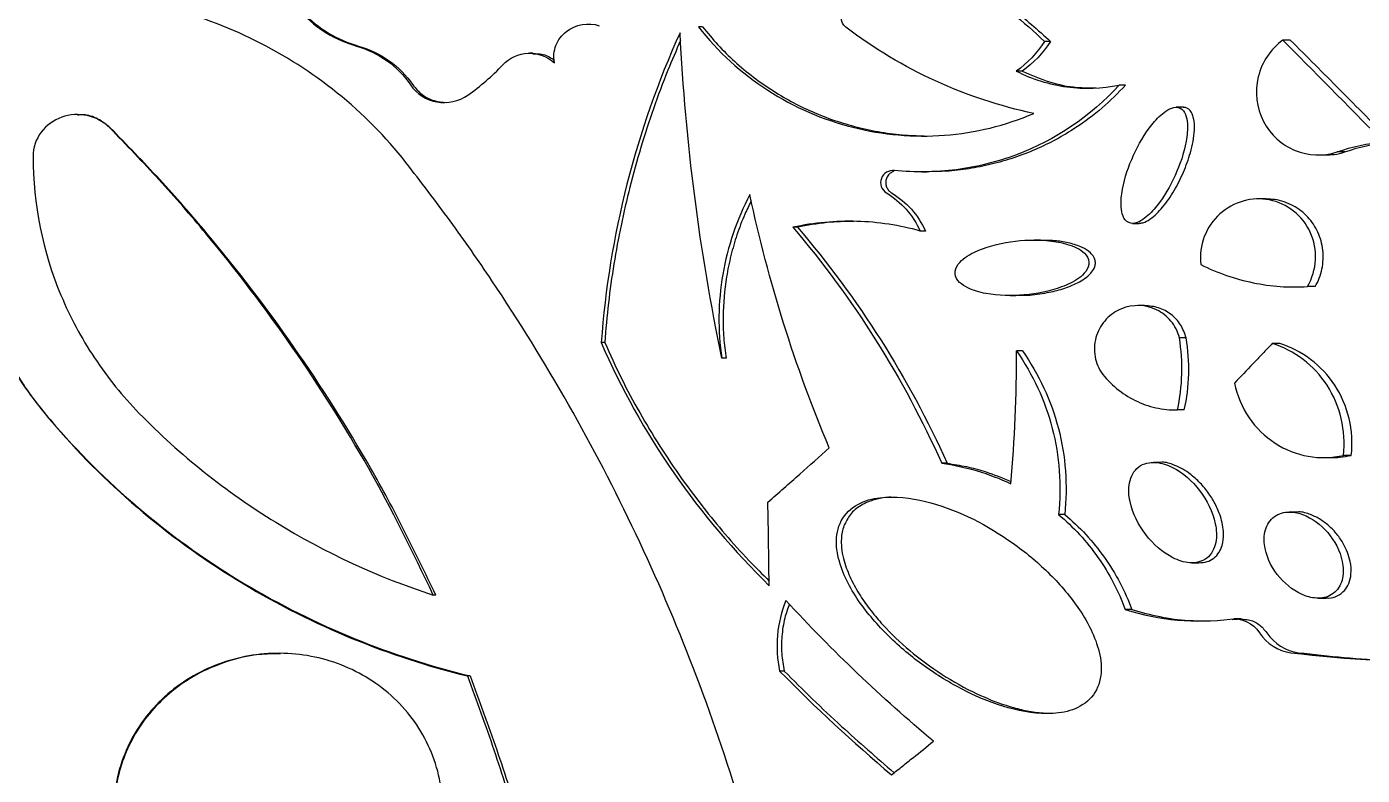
# Model space of a CAD drawing. Header units: millimetres. Extents: x 8 to 586, y 8 to 412.
# Drawn here: x 101.26 to 114.68, y 241.39 to 248.92 of the extents above; entities that cross this region are included whole.
import ezdxf

# ---------------------------------------------------------------- set-up
doc = ezdxf.new("R2010")
doc.units = ezdxf.units.MM
doc.layers.add('OUTLINE', color=7, linetype='Continuous', lineweight=25)

msp = doc.modelspace()

# ---------------------------------------------------------------- linework, layer by layer
at = {"layer": 'OUTLINE'}
for p, q in [((108.05081, 248.91734), (108.01035, 248.91734)), ((111.54859, 248.76916), (111.4876, 248.76916)), ((113.95844, 248.78267), (113.8833, 248.78267)), ((106.34399, 248.651), (106.31277, 248.651)), ((111.26414, 248.47016), (111.2048, 248.47016)), ((112.3035, 248.33004), (112.23805, 248.33004)), ((112.88119, 248.10714), (112.81186, 248.10714)), ((101.76878, 248.03424), (101.76517, 248.03424)), ((102.0977, 247.90116), (102.09218, 247.90116)), ((114.23814, 247.6275), (114.316, 247.6275)), ((114.50628, 247.6576), (114.42786, 247.6576)), ((110.25463, 247.45792), (110.30885, 247.45792)), ((113.71452, 247.18608), (113.64019, 247.18608)), ((109.00572, 246.90086), (108.95959, 246.90086)), ((110.29183, 246.86271), (110.23814, 246.86271)), ((112.37119, 246.94008), (112.43796, 246.94008)), ((111.4466, 246.77275), (111.38561, 246.77275)), ((111.14166, 246.21365), (111.20108, 246.21365)), ((114.00493, 246.30049), (114.08391, 246.30049)), ((114.2089, 246.30435), (114.13215, 246.30435)), ((112.49433, 246.11385), (112.4272, 246.11385)), ((112.91261, 245.78884), (112.84347, 245.78884)), ((107.06734, 245.74249), (107.03258, 245.74249)), ((111.26606, 245.65773), (111.20659, 245.65773)), ((113.85155, 245.73159), (113.77688, 245.73159)), ((108.28723, 245.58374), (108.24528, 245.58374)), ((112.81451, 245.06362), (112.81559, 245.06362)), ((112.89319, 245.06366), (112.82412, 245.06366)), ((114.29866, 244.58493), (114.37701, 244.58493)), ((114.57132, 244.60717), (114.49236, 244.60717)), ((110.51005, 244.52835), (110.45499, 244.52835)), ((112.65121, 244.53737), (112.58306, 244.53737)), ((111.69067, 244.01316), (111.62864, 244.01316)), ((114.02413, 244.03796), (113.94787, 244.03796)), ((112.96973, 243.52741), (113.0402, 243.52741)), ((105.36898, 243.20345), (105.34417, 243.20345)), ((114.23954, 243.17181), (114.31765, 243.17181)), ((112.36573, 243.05716), (112.29968, 243.05716)), ((113.37394, 242.95743), (113.42767, 242.96159)), ((113.46574, 242.96381), (113.39113, 242.96382)), ((108.87135, 242.43939), (108.82587, 242.43939)), ((105.71423, 242.38952), (105.68736, 242.38952))]:
    msp.add_line(p, q, dxfattribs=at)
at = {"layer": 'OUTLINE', "flags": 128}
msp.add_lwpolyline([(108.72228, 243.29731), (108.71845, 243.50697), (108.71268, 243.82146), (108.70692, 244.13593)], dxfattribs=at)
at = {"layer": 'OUTLINE'}
for points, knots in [([(108.35832, 249.94076), (108.64855, 249.95259), (108.93601, 249.93635), (109.50539, 249.84732), (109.78215, 249.77509), (110.31344, 249.57796), (110.57105, 249.45164), (111.05591, 249.14694), (111.28079, 248.97067), (111.4876, 248.76917)], [0, 0, 0, 0, 0.25, 0.25, 0.5, 0.5, 0.75, 0.75, 1, 1, 1, 1]), ([(108.58371, 249.93868), (108.67886, 249.93922), (108.93187, 249.94064), (109.30489, 249.8918), (109.69881, 249.80814), (110.05448, 249.69884), (110.40228, 249.55801), (110.77602, 249.36507), (111.16804, 249.11161), (111.42113, 248.88386), (111.54859, 248.76916)], [0, 0, 0, 0, 0.086652322, 0.230439845, 0.343191299, 0.455939861, 0.571997711, 0.688052044, 0.84289187, 1, 1, 1, 1]), ([(103.74129, 249.64119), (103.774, 249.42271), (103.87356, 249.21994), (104.16931, 248.89875), (104.36297, 248.782), (104.57426, 248.7221)], [0, 0, 0, 0, 0.5, 0.5, 1, 1, 1, 1]), ([(103.75654, 249.64119), (103.78952, 249.42214), (103.89007, 249.21914), (104.18796, 248.8981), (104.38249, 248.78183), (104.59443, 248.7221)], [0, 0, 0, 0, 0.5, 0.5, 1, 1, 1, 1]), ([(101.66874, 249.26177), (101.50237, 249.26889), (101.3381, 249.24566), (101.10274, 249.16584), (101.02781, 249.13225), (100.88505, 249.05101), (100.81649, 249.00265), (100.69202, 248.89444), (100.63584, 248.83471), (100.53596, 248.70365), (100.49228, 248.63184), (100.38739, 248.40879), (100.34923, 248.24389), (100.34908, 248.07707)], [0, 0, 0, 0, 0.25, 0.25, 0.375, 0.375, 0.5, 0.5, 0.625, 0.625, 0.75, 0.75, 1, 1, 1, 1]), ([(105.06962, 247.55276), (104.86626, 247.81162), (104.63614, 248.0438), (104.12397, 248.45684), (103.84918, 248.63171), (103.26671, 248.92115), (102.9552, 249.03649), (102.32187, 249.19857), (101.99864, 249.24682), (101.66874, 249.26177)], [0, 0, 0, 0, 0.25, 0.25, 0.5, 0.5, 0.75, 0.75, 1, 1, 1, 1]), ([(109.49177, 248.91176), (109.48101, 248.92039), (109.47143, 248.93094), (109.46401, 248.94274), (109.45656, 248.95458), (109.45109, 248.96805), (109.44835, 248.9819), (109.44585, 248.99449), (109.44555, 249.00776), (109.4475, 249.02048), (109.44934, 249.03245), (109.4532, 249.04425), (109.45868, 249.05499), (109.4643, 249.06602), (109.4718, 249.0762), (109.48051, 249.08484), (109.4896, 249.09386), (109.50023, 249.10143), (109.51156, 249.10712), (109.52369, 249.1132), (109.53693, 249.11729), (109.55027, 249.1191), (109.55963, 249.12038), (109.56918, 249.12057), (109.57857, 249.11967)], [0, 0, 0, 0, 0.000042312774, 0.000042312774, 0.000042312774, 0.000084878936, 0.000084878936, 0.000084878936, 0.000123504376, 0.000123504376, 0.000123504376, 0.000159764176, 0.000159764176, 0.000159764176, 0.000196990135, 0.000196990135, 0.000196990135, 0.000235821109, 0.000235821109, 0.000235821109, 0.000277416163, 0.000277416163, 0.000277416163, 0.000306406248, 0.000306406248, 0.000306406248, 0.000306406248]), ([(106.56174, 248.55548), (106.5511, 248.614), (106.55687, 248.67458), (106.59919, 248.78419), (106.63613, 248.83326), (106.77404, 248.94191), (106.90156, 248.96319), (107.01315, 248.92733)], [0, 0, 0, 0, 0.25, 0.25, 0.5, 0.5, 1, 1, 1, 1]), ([(108.01035, 248.91734), (108.20689, 248.66386), (108.43933, 248.45184), (108.97176, 248.10709), (109.2581, 247.98331), (109.8658, 247.82934), (110.17372, 247.80295), (110.79266, 247.84972), (111.09371, 247.92268), (111.38022, 248.04535)], [0, 0, 0, 0, 0.25, 0.25, 0.5, 0.5, 0.75, 0.75, 1, 1, 1, 1]), ([(108.05081, 248.91734), (108.10132, 248.85572), (108.20234, 248.73247), (108.37414, 248.5634), (108.56051, 248.40804), (108.75913, 248.2698), (108.96568, 248.14985), (109.18049, 248.04752), (109.40451, 247.96315), (109.63712, 247.89648), (109.87485, 247.84975), (110.08987, 247.82314), (110.2249, 247.82148), (110.27919, 247.82081)], [0, 0, 0, 0, 0.09179901, 0.18359761, 0.27817052, 0.37275322, 0.46451506, 0.55627668, 0.65051772, 0.74476578, 0.84027287, 0.93577718, 1, 1, 1, 1]), ([(111.38022, 248.04535), (111.04222, 248.11707), (110.71089, 248.2263), (110.07498, 248.51724), (109.77348, 248.69722), (109.49177, 248.91176)], [0, 0, 0, 0, 0.5, 0.5, 1, 1, 1, 1]), ([(107.82449, 248.8571), (107.60348, 248.36605), (107.42478, 247.85633), (107.15863, 246.81114), (107.07206, 246.28051), (107.03258, 245.74248)], [0, 0, 0, 0, 0.5, 0.5, 1, 1, 1, 1]), ([(107.83003, 248.77779), (107.78672, 248.67853), (107.68849, 248.45342), (107.55529, 248.09426), (107.42734, 247.7025), (107.31912, 247.31088), (107.2293, 246.92049), (107.15766, 246.53143), (107.10162, 246.13865), (107.07877, 245.87454), (107.06734, 245.74249)], [0, 0, 0, 0, 0.10341285, 0.23453308, 0.3653949, 0.49652532, 0.62190088, 0.74727788, 0.87363659, 1, 1, 1, 1]), ([(113.8833, 248.78267), (113.76354, 248.69464), (113.67331, 248.5641), (113.5997, 248.26335), (113.61992, 248.10009), (113.75798, 247.83168), (113.8751, 247.72703), (114.14042, 247.61866), (114.29019, 247.61292), (114.42786, 247.65759)], [0, 0, 0, 0, 0.25, 0.25, 0.5, 0.5, 0.75, 0.75, 1, 1, 1, 1]), ([(114.89616, 247.75641), (114.8096, 247.8448), (114.72287, 247.93318), (114.63597, 248.02156), (114.54907, 248.10994), (114.462, 248.19832), (114.37476, 248.28669), (114.21152, 248.45203), (114.0477, 248.61736), (113.8833, 248.78267)], [0, 0, 0, 0, 0.00039066791, 0.00039066791, 0.00039066791, 0.00078133582, 0.00078133582, 0.00078133582, 0.00151227517, 0.00151227517, 0.00151227517, 0.00151227517]), ([(114.97734, 247.75641), (114.89055, 247.84452), (114.80358, 247.93262), (114.71644, 248.02072), (114.6293, 248.10882), (114.54199, 248.19692), (114.4545, 248.28501), (114.28975, 248.45091), (114.12438, 248.6168), (113.95844, 248.78267)], [0, 0, 0, 0, 0.00039066791, 0.00039066791, 0.00039066791, 0.00078133582, 0.00078133582, 0.00078133582, 0.00151709882, 0.00151709882, 0.00151709882, 0.00151709882]), ([(106.04295, 248.53484), (106.10973, 248.60555), (106.20334, 248.64701), (106.39388, 248.65443), (106.49034, 248.62075), (106.56174, 248.55548)], [0, 0, 0, 0, 0.5, 0.5, 1, 1, 1, 1]), ([(106.34363, 248.64587), (106.36837, 248.64637), (106.43614, 248.64773), (106.51182, 248.61789), (106.55359, 248.58557), (106.56139, 248.57953)], [0, 0, 0, 0, 0.31867177, 0.87279026, 1, 1, 1, 1]), ([(111.2048, 248.47015), (111.36508, 248.38903), (111.5368, 248.33606), (111.88827, 248.28888), (112.06432, 248.29465), (112.23805, 248.33004)], [0, 0, 0, 0, 0.5, 0.5, 1, 1, 1, 1]), ([(111.26414, 248.47016), (111.35483, 248.43071), (111.53182, 248.35372), (111.78496, 248.30282), (111.94216, 248.30191), (112.00635, 248.30154)], [0, 0, 0, 0, 0.38340593, 0.74822011, 1, 1, 1, 1]), ([(105.11563, 248.332), (105.17698, 248.241), (105.27572, 248.17934), (105.48815, 248.14246), (105.60166, 248.16657), (105.69167, 248.22908)], [0, 0, 0, 0, 0.5, 0.5, 1, 1, 1, 1]), ([(105.13901, 248.33199), (105.1682, 248.29727), (105.22655, 248.22783), (105.34881, 248.16604), (105.4361, 248.15957), (105.4784, 248.15643)], [0, 0, 0, 0, 0.34031404, 0.68035839, 1, 1, 1, 1]), ([(112.23805, 248.33004), (111.95118, 248.01412), (111.59459, 247.77562), (111.01256, 247.55702), (110.80719, 247.50627), (110.39595, 247.45366), (110.18845, 247.4507), (109.97902, 247.47183)], [0, 0, 0, 0, 0.5, 0.5, 0.75, 0.75, 1, 1, 1, 1]), ([(112.3035, 248.33004), (112.22669, 248.25174), (112.07188, 248.09396), (111.83281, 247.91694), (111.60667, 247.78113), (111.39786, 247.67948), (111.17937, 247.59565), (110.95487, 247.53111), (110.72814, 247.48707), (110.5131, 247.46156), (110.37282, 247.4601), (110.30881, 247.45943)], [0, 0, 0, 0, 0.14515942, 0.29253006, 0.39525241, 0.49797397, 0.60365909, 0.70934602, 0.81172032, 0.91409707, 1, 1, 1, 1]), ([(100.34908, 248.07707), (100.34902, 247.49499), (100.45763, 246.91599), (100.76366, 246.11131), (100.88992, 245.85121), (101.18891, 245.35281), (101.3591, 245.1184), (101.54948, 244.89845)], [0, 0, 0, 0, 0.5, 0.5, 0.75, 0.75, 1, 1, 1, 1]), ([(112.33393, 246.9478), (112.3607, 246.93596), (112.39095, 246.93926), (112.44558, 246.95842), (112.47063, 246.97377), (112.54084, 247.02633), (112.58101, 247.06958), (112.69177, 247.20862), (112.75149, 247.31288), (112.85028, 247.53153), (112.88981, 247.64648), (112.92191, 247.82414), (112.92854, 247.88506), (112.92192, 247.97529), (112.91701, 248.0056), (112.8948, 248.06159), (112.8766, 248.08703), (112.82359, 248.11118), (112.79327, 248.10809), (112.73891, 248.08915), (112.71373, 248.0738), (112.64369, 248.0215), (112.60322, 247.97804), (112.49232, 247.83911), (112.43215, 247.73456), (112.33283, 247.51567), (112.29317, 247.40094), (112.26091, 247.22335), (112.25418, 247.1623), (112.261, 247.07137), (112.26586, 247.04173), (112.28823, 246.9857), (112.30717, 246.95964), (112.33393, 246.9478)], [0, 0, 0, 0, 0.03125, 0.03125, 0.0625, 0.0625, 0.125, 0.125, 0.25, 0.25, 0.375, 0.375, 0.4375, 0.4375, 0.46875, 0.46875, 0.5, 0.5, 0.53125, 0.53125, 0.5625, 0.5625, 0.625, 0.625, 0.75, 0.75, 0.875, 0.875, 0.9375, 0.9375, 0.96875, 0.96875, 1, 1, 1, 1]), ([(112.43787, 246.94079), (112.45117, 246.94199), (112.49034, 246.94552), (112.5511, 246.9814), (112.61601, 247.03539), (112.70104, 247.12992), (112.79537, 247.26794), (112.88779, 247.45335), (112.94852, 247.62034), (112.98293, 247.76384), (112.99742, 247.87998), (112.99426, 247.97547), (112.97346, 248.04346), (112.94994, 248.0805), (112.91913, 248.10066), (112.89603, 248.1082), (112.88326, 248.10639), (112.88081, 248.10605)], [0, 0, 0, 0, 0.0290049, 0.08543279, 0.14741369, 0.20955896, 0.3533606, 0.49691805, 0.64048455, 0.72109129, 0.80154072, 0.88204005, 0.91535858, 0.94900132, 0.97179603, 0.99458507, 1, 1, 1, 1]), ([(102.09218, 247.90116), (102.0302, 247.96286), (101.95147, 248.00521), (101.78238, 248.04191), (101.69181, 248.03624), (101.52906, 247.97859), (101.45582, 247.92669), (101.35096, 247.78667), (101.32192, 247.70171), (101.32168, 247.61408)], [0, 0, 0, 0, 0.25, 0.25, 0.5, 0.5, 0.75, 0.75, 1, 1, 1, 1]), ([(102.0977, 247.90116), (102.05779, 247.9331), (101.97796, 247.99698), (101.85745, 248.03604), (101.78775, 248.02992), (101.76905, 248.02828)], [0, 0, 0, 0, 0.42259486, 0.84512545, 1, 1, 1, 1]), ([(105.34417, 243.20345), (105.13833, 243.63522), (104.92938, 244.06544), (104.45653, 244.89659), (104.20034, 245.30198), (103.6555, 246.08835), (103.36464, 246.46977), (102.90575, 247.02241), (102.74886, 247.20322), (102.42556, 247.55653), (102.25895, 247.72887), (102.09218, 247.90116)], [0, 0, 0, 0, 0.25, 0.25, 0.5, 0.5, 0.75, 0.75, 0.875, 0.875, 1, 1, 1, 1]), ([(105.36898, 243.20345), (105.26537, 243.41951), (105.16165, 243.63557), (104.94553, 244.06302), (104.83238, 244.27402), (104.47541, 244.89766), (104.2176, 245.30313), (103.66946, 246.08946), (103.37689, 246.47076), (102.91547, 247.02312), (102.75774, 247.20381), (102.43274, 247.55684), (102.2653, 247.72903), (102.0977, 247.90116)], [0, 0, 0, 0, 0.125, 0.125, 0.25, 0.25, 0.5, 0.5, 0.75, 0.75, 0.875, 0.875, 1, 1, 1, 1]), ([(101.32168, 247.61408), (101.32216, 247.13295), (101.42005, 246.65532), (101.69382, 245.99859), (101.80724, 245.78655), (102.07234, 245.3876), (102.22267, 245.20195), (102.39025, 245.02975)], [0, 0, 0, 0, 0.5, 0.5, 0.75, 0.75, 1, 1, 1, 1]), ([(109.23164, 236.72268), (109.2109, 236.96847), (109.19014, 237.21427), (109.14017, 237.70439), (109.11021, 237.94859), (109.0043, 238.67842), (108.91557, 239.16185), (108.70342, 240.12278), (108.57902, 240.60034), (108.29593, 241.54104), (108.13703, 242.00522), (107.78473, 242.92147), (107.59075, 243.37461), (107.17125, 244.26064), (106.94563, 244.69409), (106.46318, 245.54243), (106.20618, 245.95721), (105.79828, 246.56625), (105.65839, 246.76697), (105.36886, 247.16266), (105.21936, 247.35772), (105.06962, 247.55276)], [0, 0, 0, 0, 0.0625, 0.0625, 0.125, 0.125, 0.25, 0.25, 0.375, 0.375, 0.5, 0.5, 0.625, 0.625, 0.75, 0.75, 0.875, 0.875, 0.9375, 0.9375, 1, 1, 1, 1]), ([(114.31594, 247.62934), (114.34328, 247.62949), (114.40776, 247.62984), (114.47027, 247.64745), (114.50628, 247.6576)], [0, 0, 0, 0, 0.424088675, 1, 1, 1, 1]), ([(109.97902, 247.47183), (109.95177, 247.47397), (109.9243, 247.468), (109.87729, 247.44038), (109.85786, 247.41802), (109.83818, 247.36579), (109.83797, 247.33563), (109.85716, 247.2833), (109.87597, 247.26101), (109.8993, 247.24628)], [0, 0, 0, 0, 0.25, 0.25, 0.5, 0.5, 0.75, 0.75, 1, 1, 1, 1]), ([(109.97475, 247.46363), (109.96146, 247.45781), (109.93457, 247.44604), (109.90618, 247.41169), (109.89132, 247.37192), (109.8909, 247.3316), (109.90345, 247.29451), (109.92455, 247.26531), (109.94295, 247.25206), (109.95098, 247.24628)], [0, 0, 0, 0, 0.15955576, 0.32268302, 0.47078804, 0.6127713, 0.74912355, 0.89057825, 1, 1, 1, 1]), ([(108.52691, 247.22919), (108.39496, 246.97809), (108.30256, 246.7072), (108.20647, 246.14658), (108.20317, 245.86485), (108.24528, 245.58375)], [0, 0, 0, 0, 0.5, 0.5, 1, 1, 1, 1]), ([(108.5413, 247.16818), (108.51886, 247.12291), (108.46375, 247.01171), (108.39508, 246.82716), (108.33331, 246.61707), (108.27691, 246.34207), (108.25354, 246.06436), (108.26097, 245.79016), (108.27847, 245.65255), (108.28723, 245.58374)], [0, 0, 0, 0, 0.09317595, 0.22885578, 0.36194881, 0.4959575, 0.74468118, 0.87233797, 1, 1, 1, 1]), ([(114.13215, 246.30434), (114.17876, 246.38646), (114.20642, 246.4797), (114.21583, 246.66897), (114.19749, 246.76458), (114.08057, 247.02187), (113.92344, 247.14113), (113.6626, 247.19238), (113.57233, 247.18872), (113.40029, 247.14077), (113.31885, 247.09631), (113.18324, 246.97375), (113.12821, 246.89496), (113.06043, 246.71833), (113.04796, 246.62138), (113.05858, 246.52606)], [0, 0, 0, 0, 0.125, 0.125, 0.25, 0.25, 0.5, 0.5, 0.625, 0.625, 0.75, 0.75, 0.875, 0.875, 1, 1, 1, 1]), ([(114.2089, 246.30435), (114.22336, 246.33238), (114.25226, 246.38841), (114.27899, 246.48068), (114.29093, 246.57608), (114.288, 246.67174), (114.26945, 246.76452), (114.22667, 246.88102), (114.13941, 247.01152), (114.0153, 247.10796), (113.8985, 247.15824), (113.80567, 247.18217), (113.74332, 247.184), (113.71391, 247.18486)], [0, 0, 0, 0, 0.0759077, 0.15175428, 0.22777347, 0.30377852, 0.37834069, 0.45295762, 0.60191958, 0.75648394, 0.84063723, 0.92484043, 1, 1, 1, 1]), ([(110.23814, 246.86271), (110.03137, 246.92119), (109.81784, 246.95384), (109.38701, 246.96665), (109.17199, 246.94698), (108.95959, 246.90085)], [0, 0, 0, 0, 0.5, 0.5, 1, 1, 1, 1]), ([(109.57316, 246.96013), (109.48285, 246.95839), (109.29256, 246.95472), (109.10452, 246.91941), (109.00572, 246.90086)], [0, 0, 0, 0, 0.47462971, 1, 1, 1, 1]), ([(110.58914, 246.43396), (110.592, 246.39985), (110.61111, 246.37004), (110.65846, 246.32408), (110.68661, 246.30675), (110.77392, 246.26374), (110.83661, 246.2468), (111.0266, 246.21122), (111.15633, 246.20894), (111.41262, 246.23115), (111.53979, 246.25568), (111.72018, 246.32304), (111.77976, 246.35084), (111.85855, 246.40806), (111.88372, 246.43016), (111.92335, 246.4839), (111.93753, 246.51761), (111.93276, 246.5851), (111.91392, 246.61578), (111.86689, 246.66224), (111.83914, 246.67953), (111.75185, 246.72298), (111.69008, 246.73966), (111.50185, 246.77514), (111.37202, 246.77747), (111.11546, 246.75521), (110.98739, 246.73062), (110.8053, 246.66295), (110.74532, 246.63528), (110.66489, 246.57707), (110.6401, 246.55542), (110.60043, 246.50143), (110.58627, 246.46808), (110.58914, 246.43396)], [0, 0, 0, 0, 0.03125, 0.03125, 0.0625, 0.0625, 0.125, 0.125, 0.25, 0.25, 0.375, 0.375, 0.4375, 0.4375, 0.46875, 0.46875, 0.5, 0.5, 0.53125, 0.53125, 0.5625, 0.5625, 0.625, 0.625, 0.75, 0.75, 0.875, 0.875, 0.9375, 0.9375, 0.96875, 0.96875, 1, 1, 1, 1]), ([(111.20106, 246.21694), (111.23882, 246.21649), (111.34442, 246.21524), (111.50242, 246.23813), (111.67252, 246.27884), (111.79789, 246.32894), (111.89172, 246.3831), (111.94898, 246.43114), (111.98538, 246.48091), (112.00044, 246.52657), (111.99898, 246.56711), (111.98209, 246.60855), (111.94016, 246.65687), (111.8574, 246.70617), (111.74163, 246.74381), (111.59995, 246.76909), (111.50058, 246.76809), (111.44598, 246.76754)], [0, 0, 0, 0, 0.07294499, 0.20403668, 0.30748081, 0.41069511, 0.46278167, 0.51457668, 0.55161782, 0.57681446, 0.60217658, 0.62460364, 0.65909489, 0.72160104, 0.80782096, 0.89440397, 1, 1, 1, 1]), ([(113.05858, 246.52606), (113.22649, 246.44187), (113.40332, 246.3806), (113.76553, 246.30615), (113.94875, 246.29318), (114.13215, 246.30434)], [0, 0, 0, 0, 0.5, 0.5, 1, 1, 1, 1]), ([(112.84347, 245.78884), (112.8274, 245.85126), (112.79852, 245.90879), (112.71968, 246.00525), (112.66988, 246.04416), (112.50571, 246.12395), (112.37542, 246.12805), (112.20406, 246.05724), (112.15198, 246.02173), (112.06589, 245.93032), (112.03203, 245.87443), (111.99172, 245.75337), (111.98488, 245.68753), (112.00055, 245.5598), (112.02274, 245.49854), (112.05684, 245.44476)], [0, 0, 0, 0, 0.125, 0.125, 0.25, 0.25, 0.5, 0.5, 0.625, 0.625, 0.75, 0.75, 0.875, 0.875, 1, 1, 1, 1]), ([(112.91261, 245.78884), (112.89625, 245.83447), (112.86354, 245.9257), (112.76232, 246.03004), (112.63638, 246.10097), (112.54124, 246.10863), (112.49369, 246.11247)], [0, 0, 0, 0, 0.24574642, 0.49130616, 0.74572398, 1, 1, 1, 1]), ([(107.03258, 245.74248), (107.232, 245.28183), (107.47693, 244.84324), (108.04602, 244.02235), (108.36726, 243.64361), (108.72228, 243.29731)], [0, 0, 0, 0, 0.5, 0.5, 1, 1, 1, 1]), ([(107.06734, 245.74249), (107.12157, 245.62297), (107.23018, 245.38361), (107.41636, 245.03664), (107.61885, 244.6992), (107.83148, 244.38366), (108.05135, 244.08888), (108.27717, 243.81411), (108.49992, 243.56457), (108.65272, 243.4122), (108.72144, 243.34367)], [0, 0, 0, 0, 0.13365011, 0.26768044, 0.4013321, 0.53534468, 0.65656364, 0.77778204, 0.90005958, 1, 1, 1, 1]), ([(111.20659, 245.65772), (111.37171, 245.42258), (111.49415, 245.15642), (111.63776, 244.60017), (111.66026, 244.30449), (111.62864, 244.01316)], [0, 0, 0, 0, 0.5, 0.5, 1, 1, 1, 1]), ([(111.26606, 245.65772), (111.43192, 245.42292), (111.55515, 245.15693), (111.69978, 244.60059), (111.72249, 244.30467), (111.69067, 244.01316)], [0, 0, 0, 0, 0.5, 0.5, 1, 1, 1, 1]), ([(113.77688, 245.7316), (113.74439, 245.69749), (113.71188, 245.66337), (113.67936, 245.62926), (113.64683, 245.59514), (113.61429, 245.56103), (113.58173, 245.52691), (113.52069, 245.46296), (113.45959, 245.39901), (113.39843, 245.33506)], [0, 0, 0, 0, 0.000146004342, 0.000146004342, 0.000146004342, 0.000292008684, 0.000292008684, 0.000292008684, 0.000565685736, 0.000565685736, 0.000565685736, 0.000565685736]), ([(114.49236, 244.60716), (114.50604, 244.73172), (114.49888, 244.85602), (114.44232, 245.09732), (114.39368, 245.21061), (114.19661, 245.51435), (113.99967, 245.66179), (113.77688, 245.7316)], [0, 0, 0, 0, 0.25, 0.25, 0.5, 0.5, 1, 1, 1, 1]), ([(114.57132, 244.60716), (114.58511, 244.73198), (114.57782, 244.85664), (114.52066, 245.09824), (114.47147, 245.21169), (114.27296, 245.51511), (114.07492, 245.66202), (113.85155, 245.7316)], [0, 0, 0, 0, 0.25, 0.25, 0.5, 0.5, 1, 1, 1, 1]), ([(101.16212, 245.41719), (101.19271, 245.36863), (101.30817, 245.18535), (101.44859, 245.01999), (101.55179, 244.89845)], [0, 0, 0, 0, 0.264978134, 1, 1, 1, 1]), ([(112.05684, 245.44476), (112.14861, 245.32222), (112.26723, 245.22486), (112.46544, 245.12759), (112.53591, 245.10248), (112.67822, 245.07041), (112.7506, 245.06299), (112.82412, 245.06367)], [0, 0, 0, 0, 0.5, 0.5, 0.75, 0.75, 1, 1, 1, 1]), ([(113.39843, 245.33506), (113.42353, 245.2084), (113.47317, 245.08995), (113.61357, 244.88309), (113.70408, 244.79555), (113.90709, 244.66417), (114.02134, 244.61957), (114.25448, 244.57803), (114.37538, 244.58097), (114.49236, 244.60716)], [0, 0, 0, 0, 0.25, 0.25, 0.5, 0.5, 0.75, 0.75, 1, 1, 1, 1]), ([(102.39025, 245.02975), (102.80055, 244.60912), (103.26218, 244.24235), (104.25965, 243.62818), (104.78929, 243.38381), (105.34417, 243.20345)], [0, 0, 0, 0, 0.5, 0.5, 1, 1, 1, 1]), ([(101.54948, 244.89845), (102.09016, 244.27442), (102.72796, 243.74225), (103.78576, 243.10569), (104.15189, 242.92234), (104.9036, 242.6133), (105.29012, 242.48704), (105.68736, 242.38951)], [0, 0, 0, 0, 0.5, 0.5, 0.75, 0.75, 1, 1, 1, 1]), ([(101.55179, 244.89845), (102.0966, 244.27336), (102.73886, 243.74106), (103.80296, 243.10483), (104.17113, 242.92167), (104.92677, 242.61298), (105.31518, 242.48691), (105.71423, 242.38951)], [0, 0, 0, 0, 0.5, 0.5, 0.75, 0.75, 1, 1, 1, 1]), ([(108.70692, 244.13594), (108.76042, 244.18315), (108.8139, 244.23036), (108.86735, 244.27757), (108.92081, 244.32478), (108.97423, 244.37198), (109.02763, 244.41919), (109.12682, 244.50687), (109.22591, 244.59455), (109.3249, 244.68223)], [0, 0, 0, 0, 0.000216667572, 0.000216667572, 0.000216667572, 0.000433335143, 0.000433335143, 0.000433335143, 0.000835782447, 0.000835782447, 0.000835782447, 0.000835782447]), ([(114.37698, 244.58683), (114.40223, 244.58679), (114.46756, 244.5867), (114.53187, 244.59938), (114.57132, 244.60717)], [0, 0, 0, 0, 0.38661319, 1, 1, 1, 1]), ([(110.51005, 244.52835), (110.57452, 244.51799), (110.70348, 244.49727), (110.92003, 244.44147), (111.06561, 244.37994), (111.15102, 244.34385)], [0, 0, 0, 0, 0.29243337, 0.5848812, 1, 1, 1, 1]), ([(112.43508, 244.49115), (112.38569, 244.45387), (112.35492, 244.39441), (112.33061, 244.27058), (112.33477, 244.20594), (112.37266, 244.02201), (112.43111, 243.90904), (112.58049, 243.71412), (112.67246, 243.63134), (112.83224, 243.5513), (112.88972, 243.53222), (113.00817, 243.52416), (113.0696, 243.53705), (113.1662, 243.61097), (113.19683, 243.67002), (113.22111, 243.79503), (113.21689, 243.85906), (113.17952, 244.0427), (113.12106, 244.15664), (112.97354, 244.35025), (112.88195, 244.4332), (112.72221, 244.5133), (112.66487, 244.53239), (112.54562, 244.54069), (112.48448, 244.52843), (112.43508, 244.49115)], [0, 0, 0, 0, 0.0625, 0.0625, 0.125, 0.125, 0.25, 0.25, 0.375, 0.375, 0.4375, 0.4375, 0.5, 0.5, 0.5625, 0.5625, 0.625, 0.625, 0.75, 0.75, 0.875, 0.875, 0.9375, 0.9375, 1, 1, 1, 1]), ([(113.04008, 243.52844), (113.06765, 243.52994), (113.12058, 243.5328), (113.19211, 243.57096), (113.24518, 243.62876), (113.28127, 243.71375), (113.29146, 243.80982), (113.2803, 243.90906), (113.25338, 244.01165), (113.2054, 244.12317), (113.13232, 244.23951), (113.04313, 244.3442), (112.92669, 244.44534), (112.7957, 244.51262), (112.69305, 244.54341), (112.65126, 244.53722), (112.65078, 244.53715)], [0, 0, 0, 0, 0.0578255, 0.11101043, 0.16430429, 0.2145815, 0.29258408, 0.35229259, 0.4121087, 0.50356792, 0.59513922, 0.68989096, 0.78457675, 0.91127473, 0.99899178, 1, 1, 1, 1]), ([(109.47747, 244.00059), (109.42936, 243.93643), (109.40485, 243.85766), (109.39177, 243.69882), (109.40405, 243.61859), (109.46955, 243.38953), (109.54598, 243.25073), (109.72745, 242.99376), (109.83173, 242.87691), (110.05629, 242.6608), (110.17639, 242.56299), (110.42948, 242.38448), (110.5612, 242.30505), (110.83611, 242.16817), (110.97762, 242.11088), (111.26871, 242.02927), (111.42098, 242.00437), (111.64963, 242.01716), (111.72447, 242.03081), (111.86653, 242.09075), (111.93231, 242.13608), (112.02543, 242.26316), (112.05003, 242.34324), (112.06283, 242.50195), (112.05084, 242.58258), (112.0085, 242.73478), (111.97824, 242.80862), (111.90834, 242.94825), (111.86809, 243.01465), (111.7356, 243.20633), (111.63291, 243.32367), (111.41185, 243.53954), (111.29263, 243.63771), (110.91627, 243.90496), (110.64014, 244.04855), (110.19968, 244.17081), (110.04547, 244.1956), (109.81353, 244.18282), (109.73792, 244.16939), (109.59291, 244.10968), (109.52558, 244.06474), (109.47747, 244.00059)], [0, 0, 0, 0, 0.03125, 0.03125, 0.0625, 0.0625, 0.125, 0.125, 0.1875, 0.1875, 0.25, 0.25, 0.3125, 0.3125, 0.375, 0.375, 0.4375, 0.4375, 0.46875, 0.46875, 0.5, 0.5, 0.53125, 0.53125, 0.5625, 0.5625, 0.59375, 0.59375, 0.625, 0.625, 0.6875, 0.6875, 0.75, 0.75, 0.875, 0.875, 0.9375, 0.9375, 0.96875, 0.96875, 1, 1, 1, 1]), ([(110.00241, 244.18344), (109.97578, 244.18505), (109.91023, 244.18903), (109.80479, 244.17083), (109.68385, 244.13113), (109.58702, 244.07182), (109.54117, 244.01762), (109.52676, 244.00058)], [0, 0, 0, 0, 0.15248628, 0.37538003, 0.60458229, 0.87567962, 1, 1, 1, 1]), ([(113.783, 243.98002), (113.7416, 243.94413), (113.71453, 243.89255), (113.69117, 243.78191), (113.69402, 243.72442), (113.72754, 243.56089), (113.78231, 243.46173), (113.92339, 243.29722), (114.01031, 243.23158), (114.15704, 243.17853), (114.20904, 243.16884), (114.31308, 243.17643), (114.36472, 243.19514), (114.4451, 243.26624), (114.47219, 243.3187), (114.49482, 243.4284), (114.49213, 243.48571), (114.45842, 243.65089), (114.40393, 243.74916), (114.26552, 243.91156), (114.17974, 243.97727), (114.03233, 244.03098), (113.98012, 244.04078), (113.87601, 244.03366), (113.8244, 244.0159), (113.783, 243.98002)], [0, 0, 0, 0, 0.0625, 0.0625, 0.125, 0.125, 0.25, 0.25, 0.375, 0.375, 0.4375, 0.4375, 0.5, 0.5, 0.5625, 0.5625, 0.625, 0.625, 0.75, 0.75, 0.875, 0.875, 0.9375, 0.9375, 1, 1, 1, 1]), ([(114.31789, 243.17554), (114.32755, 243.17445), (114.36597, 243.17012), (114.43317, 243.19197), (114.50399, 243.24265), (114.5521, 243.32087), (114.57498, 243.42318), (114.56565, 243.53167), (114.53505, 243.63247), (114.49114, 243.72464), (114.42913, 243.81597), (114.3476, 243.90124), (114.25369, 243.97188), (114.14701, 244.0196), (114.06661, 244.04424), (114.02498, 244.03757), (114.02371, 244.03736)], [0, 0, 0, 0, 0.02340852, 0.09304487, 0.16316649, 0.22430826, 0.29679125, 0.39299741, 0.46298913, 0.53308257, 0.62435261, 0.71565591, 0.80740919, 0.89898665, 0.99690189, 1, 1, 1, 1]), ([(109.52676, 244.00058), (109.504, 243.96241), (109.45862, 243.88628), (109.44217, 243.76178), (109.44889, 243.64827), (109.47827, 243.51724), (109.53889, 243.36316), (109.63277, 243.19642), (109.7425, 243.04332), (109.90341, 242.85433), (110.13673, 242.63216), (110.45403, 242.39834), (110.78043, 242.21603), (111.05142, 242.1062), (111.25496, 242.04957), (111.41337, 242.01729), (111.52104, 242.01627), (111.57554, 242.01575)], [0, 0, 0, 0, 0.04041579, 0.08059555, 0.11193939, 0.14416301, 0.20304474, 0.26336867, 0.32028088, 0.37722001, 0.49377872, 0.6199922, 0.74621976, 0.84599202, 0.89692028, 0.94782474, 1, 1, 1, 1]), ([(111.62864, 244.01316), (111.77815, 243.88759), (111.91171, 243.74268), (112.13879, 243.42), (112.23075, 243.24491), (112.29968, 243.05716)], [0, 0, 0, 0, 0.5, 0.5, 1, 1, 1, 1]), ([(111.69067, 244.01316), (111.84085, 243.88777), (111.97516, 243.74301), (112.20367, 243.42034), (112.29629, 243.24518), (112.36573, 243.05716)], [0, 0, 0, 0, 0.5, 0.5, 1, 1, 1, 1]), ([(108.88904, 243.14794), (108.84384, 243.036), (108.81502, 242.91784), (108.79351, 242.67697), (108.80074, 242.55742), (108.82587, 242.43939)], [0, 0, 0, 0, 0.5, 0.5, 1, 1, 1, 1]), ([(108.92356, 243.11273), (108.90703, 243.066), (108.86987, 242.9609), (108.84543, 242.79244), (108.84173, 242.61293), (108.8614, 242.49767), (108.87135, 242.43939)], [0, 0, 0, 0, 0.21699183, 0.48805034, 0.74112719, 1, 1, 1, 1]), ([(112.36573, 243.05716), (112.45922, 243.0313), (112.6462, 242.97956), (112.90201, 242.94479), (113.06211, 242.94399), (113.12614, 242.94367)], [0, 0, 0, 0, 0.3750224, 0.7500774, 1, 1, 1, 1]), ([(113.465, 242.95937), (113.48984, 242.95937), (113.55211, 242.9594), (113.64735, 242.9147), (113.69732, 242.85458), (113.72249, 242.8243)], [0, 0, 0, 0, 0.24782376, 0.62125273, 1, 1, 1, 1]), ([(105.42956, 240.88292), (105.44123, 240.98881), (105.44166, 241.09401), (105.42083, 241.30306), (105.39909, 241.40807), (105.30315, 241.70884), (105.19639, 241.89601), (104.921, 242.21119), (104.75044, 242.34185), (104.46966, 242.48292), (104.37026, 242.52164), (104.16873, 242.57942), (104.06599, 242.59894), (103.85656, 242.61936), (103.75001, 242.61998), (103.54129, 242.60233), (103.43806, 242.58421), (103.13188, 242.50095), (102.94124, 242.40969), (102.59957, 242.15616), (102.4566, 241.99936), (102.23995, 241.63532), (102.17003, 241.43381), (102.14455, 241.22226)], [0, 0, 0, 0, 0.0625, 0.0625, 0.125, 0.125, 0.25, 0.25, 0.375, 0.375, 0.4375, 0.4375, 0.5, 0.5, 0.5625, 0.5625, 0.625, 0.625, 0.75, 0.75, 0.875, 0.875, 1, 1, 1, 1]), ([(103.80826, 242.61235), (103.73758, 242.61181), (103.56865, 242.61052), (103.30522, 242.55186), (103.02832, 242.44427), (102.77581, 242.29074), (102.55726, 242.09696), (102.38105, 241.87471), (102.25165, 241.62926), (102.17878, 241.40944), (102.15783, 241.27123), (102.15041, 241.22226)], [0, 0, 0, 0, 0.08970753, 0.21441284, 0.339965, 0.46548573, 0.58701206, 0.70850395, 0.8228936, 0.93725332, 1, 1, 1, 1]), ([(114.0395, 242.62378), (114.1933, 242.60645), (114.50091, 242.57179), (114.92856, 242.5459), (115.20118, 242.54293), (115.32132, 242.54163)], [0, 0, 0, 0, 0.35868603, 0.71737231, 1, 1, 1, 1]), ([(108.87135, 242.43939), (108.96597, 242.34496), (109.15521, 242.15611), (109.52098, 241.8109), (109.79947, 241.57032), (109.97741, 241.4166)], [0, 0, 0, 0, 0.26527388, 0.53055136, 1, 1, 1, 1]), ([(105.68736, 242.38951), (105.77826, 242.14289), (105.86906, 241.89626), (106.03826, 241.39899), (106.11555, 241.14798), (106.32616, 240.38802), (106.44196, 239.87387), (106.62218, 238.83819), (106.68624, 238.31431), (106.74377, 237.52712), (106.75673, 237.26443), (106.76922, 236.73842), (106.76682, 236.47501), (106.76151, 236.21146)], [0, 0, 0, 0, 0.125, 0.125, 0.25, 0.25, 0.5, 0.5, 0.75, 0.75, 0.875, 0.875, 1, 1, 1, 1]), ([(105.71423, 242.38951), (105.80562, 242.143), (105.89692, 241.89649), (106.06708, 241.39941), (106.14483, 241.14848), (106.3567, 240.38867), (106.47321, 239.87453), (106.65459, 238.83879), (106.71907, 238.31481), (106.77699, 237.52745), (106.79005, 237.2647), (106.80263, 236.73856), (106.80023, 236.47508), (106.79489, 236.21146)], [0, 0, 0, 0, 0.125, 0.125, 0.25, 0.25, 0.5, 0.5, 0.75, 0.75, 0.875, 0.875, 1, 1, 1, 1]), ([(109.95008, 241.39473), (109.98674, 241.42406), (110.02338, 241.45339), (110.06001, 241.48272), (110.09665, 241.51206), (110.13326, 241.54139), (110.16986, 241.57072), (110.23722, 241.6247), (110.30453, 241.67868), (110.37178, 241.73266)], [0, 0, 0, 0, 0.000143535851, 0.000143535851, 0.000143535851, 0.000287071703, 0.000287071703, 0.000287071703, 0.000551240449, 0.000551240449, 0.000551240449, 0.000551240449])]:
    msp.add_open_spline(points, degree=3, knots=knots, dxfattribs=at)
for points in [[(108.24528, 245.58375), (108.02155, 246.66128), (107.88009, 247.75617), (107.82449, 248.8571)], [(111.4876, 248.76917), (111.41208, 248.6521), (111.31584, 248.55058), (111.2048, 248.47015)], [(111.54859, 248.76917), (111.47255, 248.65198), (111.37571, 248.5505), (111.26414, 248.47015)], [(104.57426, 248.7221), (104.79375, 248.65916), (104.98854, 248.52239), (105.11563, 248.332)], [(104.59443, 248.7221), (104.81486, 248.65926), (105.01091, 248.52278), (105.13901, 248.332)], [(105.69167, 248.22908), (105.81891, 248.31848), (105.93693, 248.42078), (106.04295, 248.53484)], [(114.42786, 247.65759), (114.57975, 247.71336), (114.73752, 247.7467), (114.89616, 247.75641)], [(114.50628, 247.65759), (114.65912, 247.71338), (114.8178, 247.7467), (114.97734, 247.75641)], [(109.3249, 244.68223), (108.98, 245.50178), (108.71144, 246.35519), (108.52691, 247.22919)], [(109.8993, 247.24628), (110.04671, 247.15679), (110.16692, 247.02347), (110.23814, 246.86271)], [(109.95098, 247.24628), (110.09901, 247.15694), (110.22005, 247.02375), (110.29183, 246.86271)], [(108.95959, 246.90085), (109.56612, 246.18657), (110.07068, 245.38808), (110.45499, 244.52835)], [(109.00572, 246.90085), (109.61539, 246.18712), (110.12315, 245.38872), (110.51005, 244.52835)], [(112.82412, 245.06367), (112.87585, 245.30172), (112.8825, 245.54891), (112.84347, 245.78884)], [(112.89319, 245.06367), (112.94521, 245.30168), (112.95189, 245.54893), (112.91261, 245.78884)], [(111.14929, 244.32149), (111.189, 244.7658), (111.20816, 245.21179), (111.20659, 245.65772)], [(110.45499, 244.52835), (110.69575, 244.49555), (110.93016, 244.42606), (111.14929, 244.32149)], [(110.37178, 241.73266), (109.85121, 242.16991), (109.35495, 242.64255), (108.88904, 243.14794)], [(112.29968, 243.05716), (112.64276, 242.94908), (113.00317, 242.91669), (113.35535, 242.96159)], [(113.35535, 242.96159), (113.46828, 242.97502), (113.58382, 242.92373), (113.64843, 242.8243)], [(113.64843, 242.8243), (113.72103, 242.71251), (113.8379, 242.63996), (113.96357, 242.62377)], [(113.72249, 242.8243), (113.7957, 242.71225), (113.9133, 242.63993), (114.0395, 242.62377)], [(113.96357, 242.62377), (114.54029, 242.5508), (115.11543, 242.52587), (115.68237, 242.54942)], [(108.82587, 242.43939), (109.18574, 242.07278), (109.56119, 241.72413), (109.95008, 241.39473)]]:
    msp.add_open_spline(points, degree=3, dxfattribs=at)

doc.saveas('drawing.dxf')
